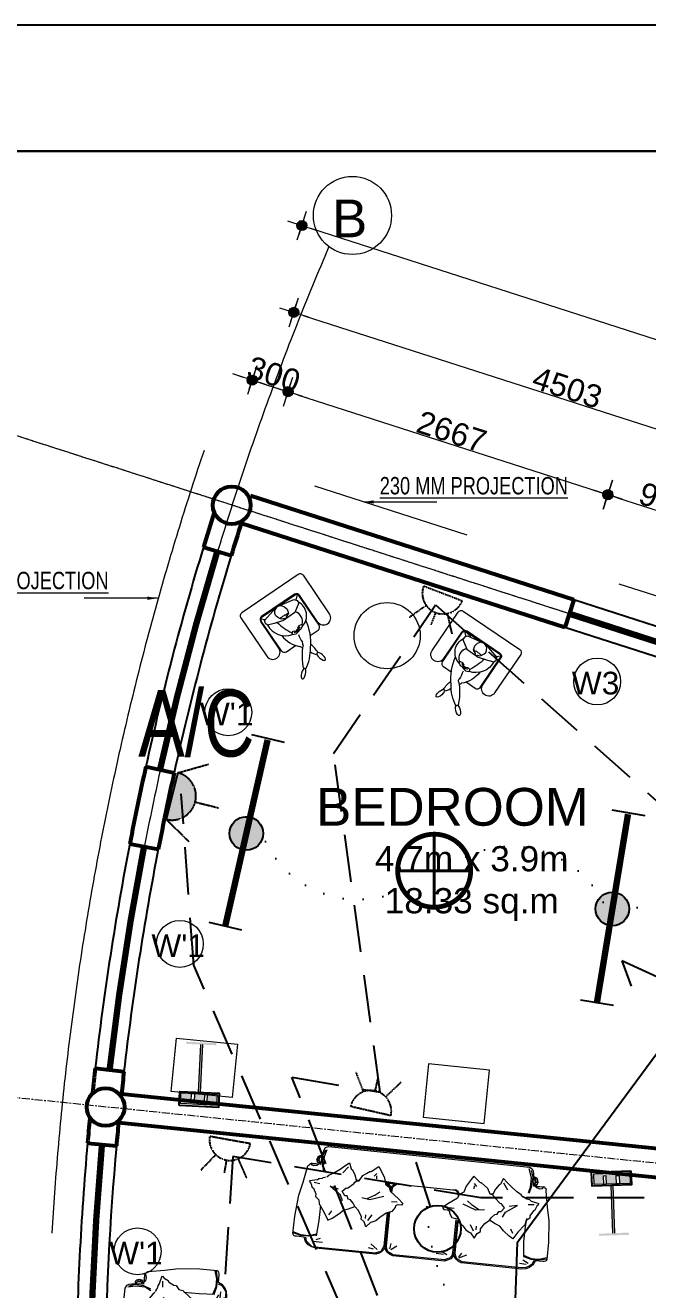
# Model space of a CAD drawing. Header units: millimetres. Extents: x -582 to 488037, y -1142837 to 903.
# Drawn here: x 399822 to 404765, y -1108878 to -1098837 of the extents above; entities that cross this region are included whole.
import ezdxf

# ---------------------------------------------------------------- set-up
doc = ezdxf.new("R2010")
doc.units = ezdxf.units.MM
doc.header["$PDMODE"] = 3
for name, pattern in [('CENTERX2', [101.6, 63.5, -12.7, 12.7, -12.7]), ('DASHED', [19.05, 12.7, -6.35]), ('DOT2', [3.175, 0, -3.175]), ('HIDDEN', [0.375, 0.25, -0.125])]:
    doc.linetypes.add(name, pattern=pattern)
doc.layers.add('A New CL', color=7, linetype='CENTERX2', lineweight=13, true_color=0x18bbcd)
doc.layers.add('Pipe line', color=7, linetype='Continuous', lineweight=60, true_color=0x0070ff)
for name, color, linetype, lineweight in [('A_Wall 01', 7, 'Continuous', 53), ('COLUMN-HATCH', 1, 'Continuous', 53), ('Dimension', 5, 'Continuous', 13), ('dw', 92, 'Continuous', 15), ('E_Telephone', 50, 'Continuous', 20), ('fixtures', 123, 'Continuous', 0), ('furniture', 43, 'Continuous', 13), ('hatch', 9, 'Continuous', 0), ('Muebles', 43, 'Continuous', 0), ('POWER', 5, 'Continuous', 25), ('T-TEXT', 1, 'Continuous', 15), ('window', 210, 'Continuous', 25)]:
    doc.layers.add(name, color=color, linetype=linetype, lineweight=lineweight)
for name, color, linetype in [('E_Electrical Layout', 210, 'Continuous'), ('E_Power', 50, 'HIDDEN'), ('E_Switch', 30, 'DOT2'), ('E_TV', 160, 'Continuous')]:
    doc.layers.add(name, color=color, linetype=linetype)
doc.styles.add('Arial', font='arial.ttf')
doc.styles.get("Standard").update_dxf_attribs({"font": 'arial.ttf', "width": 0.75})
doc.dimstyles.new('A_ Detail', dxfattribs={"dimtxt": 250, "dimasz": 80, "dimexe": 75, "dimexo": 0, "dimgap": 4, "dimtad": 1, "dimdec": 0, "dimzin": 1, "dimdsep": 46, "dimtxsty": 'Arial', "dimblk": 'dot 2', "dimcen": 0.09375, "dimclrd": 5, "dimclre": 5, "dimclrt": 256, "dimadec": 0, "dimazin": 0, "dimtfac": 0.75, "dimtdec": 0, "dimtix": 1, "dimtmove": 1, "dimatfit": 3, "dimfxl": 75, "dimfxlon": 1, "dimtolj": 1, "dimtzin": 0, "dimlwd": 13, "dimlwe": 9, "dimarcsym": 0})

# ---------------------------------------------------------------- blocks, each defined once
blk = doc.blocks.new('A$C115C1E31')
blk.add_circle((-22, 86), 150)
blk = doc.blocks.new('sala5')
at = {"layer": 'Muebles'}
for p, q in [((-0.05, 0.527), (-0.7, 0.527)), ((0, -0.477), (0, 0.477)), ((-0.8, 0.268), (-0.8, 0.113)), ((-0.75, 0.317), (-0.75, 0.328)), ((-0.75, 0.328), (-0.7, 0.328)), ((-0.75, 0.317), (-0.25, 0.317)), ((-0.7, 0.328), (-0.25, 0.328)), ((-0.418, 0.056), (-0.376, 0.187)), ((-0.376, 0.187), (-0.344, 0.275)), ((-0.344, 0.275), (-0.311, 0.287)), ((-0.311, 0.287), (-0.268, 0.274)), ((-0.268, 0.274), (-0.225, 0.108)), ((-0.268, 0.272), (-0.253, 0.272)), ((-0.265, 0.259), (-0.222, 0.306)), ((-0.21, 0.028), (-0.21, 0.278)), ((-0.2, -0.277), (-0.2, 0.278)), ((-0.672, 0.019), (-0.652, 0.062)), ((-0.656, -0.05), (-0.672, 0.019)), ((-0.624, 0.057), (-0.652, 0.062)), ((-0.637, 0.028), (-0.65, -0.002)), ((-0.644, -0.01), (-0.637, 0.028)), ((-0.617, 0.026), (-0.635, -0.009)), ((-0.624, 0.057), (-0.617, 0.026)), ((-0.413, -0.139), (-0.418, 0.056)), ((-0.417, 0.015), (-0.397, 0.033)), ((-0.397, -0.005), (-0.417, 0.015)), ((-0.397, 0.033), (-0.386, 0.065)), ((-0.386, 0.065), (-0.374, 0.078)), ((-0.374, 0.078), (-0.33, 0.1)), ((-0.374, 0.078), (-0.374, 0.078)), ((-0.363, 0.074), (-0.368, 0.081)), ((-0.367, 0.055), (-0.363, 0.074)), ((-0.361, 0.035), (-0.367, 0.055)), ((-0.365, 0.016), (-0.361, 0.035)), ((-0.365, 0.016), (-0.361, -0.004)), ((-0.33, 0.1), (-0.303, 0.11)), ((-0.303, 0.11), (-0.27, 0.101)), ((-0.27, 0.101), (-0.233, 0.079)), ((-0.209, 0.017), (-0.255, -0.227)), ((-0.233, 0.079), (-0.204, 0.015)), ((-0.225, 0.108), (-0.209, 0.017)), ((-0.204, 0.015), (-0.221, -0.032)), ((-0.8, -0.136), (-0.8, -0.267)), ((-0.65, -0.043), (-0.656, -0.05)), ((-0.638, -0.006), (-0.654, -0.075)), ((-0.654, -0.075), (-0.633, -0.118)), ((-0.65, -0.002), (-0.65, -0.043)), ((-0.635, -0.009), (-0.644, -0.01)), ((-0.631, -0.013), (-0.638, -0.006)), ((-0.607, -0.127), (-0.633, -0.118)), ((-0.631, -0.054), (-0.631, -0.013)), ((-0.618, -0.084), (-0.631, -0.054)), ((-0.616, -0.047), (-0.625, -0.046)), ((-0.625, -0.046), (-0.618, -0.084)), ((-0.599, -0.081), (-0.616, -0.047)), ((-0.607, -0.127), (-0.599, -0.081)), ((-0.333, -0.26), (-0.413, -0.139)), ((-0.373, -0.059), (-0.397, -0.005)), ((-0.363, -0.042), (-0.373, -0.059)), ((-0.317, -0.075), (-0.373, -0.059)), ((-0.367, -0.012), (-0.369, -0.036)), ((-0.369, -0.036), (-0.363, -0.042)), ((-0.361, -0.004), (-0.367, -0.012)), ((-0.266, -0.064), (-0.317, -0.075)), ((-0.221, -0.032), (-0.266, -0.064)), ((-0.214, -0.294), (-0.214, -0.011)), ((-0.21, -0.277), (-0.21, 0)), ((-0.75, -0.318), (-0.25, -0.318)), ((-0.75, -0.318), (-0.75, -0.328)), ((-0.75, -0.328), (-0.7, -0.328)), ((-0.7, -0.328), (-0.25, -0.328)), ((-0.293, -0.258), (-0.333, -0.26)), ((-0.255, -0.227), (-0.293, -0.258)), ((-0.277, -0.246), (-0.277, -0.246)), ((-0.222, -0.306), (-0.277, -0.246)), ((-0.7, -0.528), (-0.05, -0.528))]:
    blk.add_line(p, q, dxfattribs=at)
for centre, radius, start, end in [((-0.7, 0.428), 0.1, 90, 270), ((-0.05, 0.477), 0.05, 360, 90), ((-0.6, 0.49), 0.633, 209.0641, 237.3383), ((-1.42, -0.548), 0.805, 45.0931, 69.1971), ((-0.559, -0.201), 0.395, 92.6788, 136.7128), ((-0.75, 0.268), 0.05, 90, 180), ((-0.378, -0.004), 0.281, 83.0376, 166.276), ((-0.25, 0.278), 0.05, 0, 90), ((-0.25, 0.278), 0.04, 0, 90), ((-0.677, -0.538), 0.628, 107.1229, 109.3027), ((-0.877, 0.11), 0.05, 287.1229, 306.9507), ((-0.816, 0.058), 0.05, 225.0931, 269.0451), ((-0.827, -0.509), 0.518, 75.1095, 88.8542), ((-0.238, -0.624), 0.782, 101.167, 119.4892), ((-0.898, -0.238), 0.247, 111.8065, 135.2613), ((-1.064, 0.476), 0.569, 270.4956, 286.1422), ((-0.457, 0.539), 0.757, 230.2008, 259.9813), ((-0.42, -0.067), 0.219, 193.4174, 298.6856), ((-0.498, -0.038), 0.142, 219.236, 309.609), ((-0.75, -0.267), 0.05, 180, 270), ((-0.7, -0.428), 0.1, 90, 270), ((-0.25, -0.277), 0.05, 270, 0), ((-0.25, -0.277), 0.04, 270, 0), ((-0.05, -0.477), 0.05, 270, 0)]:
    blk.add_arc(centre, radius, start, end, dxfattribs=at)
at = {"layer": 'Muebles', "extrusion": (0, 0, -1)}
for centre, major_axis in [((-1.188, 0.241), (0.0509, -0.0563)), ((-1.128, -0.097), (0.0731, 0.0203))]:
    blk.add_ellipse(centre, major_axis=major_axis, ratio=0.385431, dxfattribs=at)
blk = doc.blocks.new('A$C00F53E64')
at = {"layer": 'furniture', "color": 44}
for p, q in [((3.26, 80.64), (3.07, 80.26)), ((3.46, 80.83), (3.26, 80.64)), ((3.84, 81.02), (3.46, 80.83)), ((9.41, 81.02), (3.84, 81.02)), ((16.13, 80.45), (9.41, 81.02)), ((20.35, 79.49), (16.13, 80.45)), ((1.73, 76.8), (0.77, 75.84)), ((3.07, 77.38), (1.73, 76.8)), ((3.07, 80.26), (3.07, 79.87)), ((3.07, 79.87), (3.07, 77.38)), ((3.07, 77.38), (3.07, 77.38)), ((25.54, 78.53), (20.35, 79.49)), ((26.11, 78.53), (25.54, 78.53)), ((26.3, 78.14), (26.11, 78.53)), ((26.69, 77.95), (26.3, 78.14)), ((26.69, 77.38), (26.69, 77.95)), ((26.69, 74.69), (26.69, 77.38)), ((0.19, 74.69), (0, 73.34)), ((0, 73.34), (0, 54.14)), ((0.77, 75.84), (0.19, 74.69)), ((26.73, 74.49), (26.69, 74.69)), ((29.18, 74.3), (26.73, 74.49)), ((30.34, 74.11), (29.18, 74.3)), ((31.3, 73.92), (30.34, 74.11)), ((32.06, 73.54), (31.3, 73.92)), ((32.45, 72.58), (32.06, 73.54)), ((32.45, 8.45), (32.45, 72.58)), ((0, 54.14), (0.38, 53.18)), ((0.38, 53.18), (0.96, 52.42)), ((0.96, 52.42), (1.73, 51.84)), ((0.38, 49.73), (0, 48.77)), ((0, 48.77), (0, 32.26)), ((0.96, 50.69), (0.38, 49.73)), ((1.73, 51.26), (0.96, 50.69)), ((1.73, 51.84), (2.69, 51.46)), ((2.69, 51.46), (1.73, 51.26)), ((14.02, 49.73), (13.79, 51.46)), ((15.36, 48.77), (14.02, 49.73)), ((15.94, 48.77), (15.36, 48.77)), ((16.32, 48.19), (15.94, 48.77)), ((20.35, 50.88), (18.24, 48)), ((21.5, 51.26), (20.35, 50.88)), ((16.32, 46.85), (16.32, 48.19)), ((16.9, 46.46), (16.32, 46.85)), ((18.24, 48), (16.9, 46.46)), ((0, 32.26), (0.38, 31.3)), ((0.38, 31.3), (0.96, 30.34)), ((0.96, 28.61), (0.38, 27.84)), ((0.96, 30.34), (1.73, 29.76)), ((1.73, 29.18), (0.96, 28.61)), ((1.73, 29.76), (2.69, 29.57)), ((2.69, 29.57), (1.73, 29.18)), ((0.38, 27.84), (0, 26.88)), ((0, 26.88), (0, 7.68)), ((32.06, 7.49), (32.45, 8.45)), ((0, 7.68), (0.19, 6.34)), ((0.19, 6.34), (0.77, 5.18)), ((0.77, 5.18), (1.73, 4.22)), ((1.73, 4.22), (3.07, 3.65)), ((26.69, 6.34), (26.67, 6.53)), ((26.67, 6.53), (26.69, 6.53)), ((26.69, 6.53), (29.18, 6.72)), ((26.69, 3.84), (26.69, 6.34)), ((29.18, 6.72), (30.34, 6.91)), ((30.34, 6.91), (31.3, 7.1)), ((31.3, 7.1), (32.06, 7.49)), ((3.07, 3.65), (3.07, 1.15)), ((3.07, 1.15), (3.07, 0.77)), ((3.07, 0.77), (3.26, 0.38)), ((3.26, 0.38), (3.46, 0.19)), ((3.46, 0.19), (3.84, 0)), ((9.41, 0), (16.13, 0.58)), ((16.13, 0.58), (20.35, 1.54)), ((20.35, 1.54), (25.73, 2.5)), ((25.73, 2.5), (26.11, 2.88)), ((26.11, 2.88), (26.5, 3.26)), ((26.5, 3.26), (26.69, 3.84)), ((3.84, 0), (9.41, 0))]:
    blk.add_line(p, q, dxfattribs=at)
for points in [[(16.13, 73.34), (13.44, 73.15), (8.64, 73.15), (4.03, 73.54), (3.46, 76.03), (3.46, 78.53), (4.03, 81.02)], [(4.42, 73.54), (3.65, 76.03), (3.65, 78.53), (4.42, 81.02)], [(3.07, 76.99), (1.92, 76.61), (1.15, 75.65), (0.58, 74.69), (0.38, 73.34), (0.38, 54.34), (0.77, 53.38), (1.15, 52.61), (1.92, 52.22), (2.88, 51.84), (12.86, 51.84)], [(20.93, 76.8), (20.35, 76.22), (19.01, 75.65), (18.82, 75.26), (17.09, 74.3), (16.32, 74.3), (15.36, 73.15), (14.02, 72.96), (11.52, 71.04), (9.22, 69.7), (9.98, 68.35), (11.52, 66.43), (12.86, 65.09), (13.44, 63.55), (14.4, 61.63)], [(21.12, 76.8), (21.7, 74.3), (22.08, 73.73), (22.27, 72.77), (22.85, 71.42), (22.85, 72)], [(26.69, 74.88), (26.11, 75.65), (25.92, 76.61), (26.11, 77.38), (26.69, 77.76), (26.5, 77.18), (26.5, 75.84), (26.69, 74.69)], [(1.54, 74.69), (1.73, 72.58)], [(1.92, 75.26), (2.88, 73.54)], [(20.74, 75.26), (20.54, 73.34)], [(22.27, 72.96), (22.46, 72.77), (22.85, 71.62)], [(24.19, 73.34), (26.5, 73.92), (29.38, 74.11), (31.49, 73.34)], [(24.38, 73.15), (26.11, 73.54), (29.18, 73.54), (31.87, 72.58)], [(26.88, 74.5), (27.26, 74.88), (27.84, 75.07), (28.42, 75.07), (28.8, 74.88), (29.18, 74.3)], [(27.07, 75.26), (27.46, 75.65), (28.03, 75.84), (28.61, 75.65), (28.99, 75.46), (29.38, 75.07)], [(27.07, 74.88), (27.07, 75.07), (27.07, 75.26), (27.07, 75.46), (27.26, 75.65), (27.46, 75.65), (27.65, 75.65), (27.84, 75.46), (27.84, 75.26)], [(28.03, 75.46), (28.22, 75.65), (28.42, 75.65), (28.61, 75.46), (28.8, 75.26)], [(28.99, 74.88), (29.18, 75.07), (29.38, 74.88), (29.38, 74.69), (29.38, 74.5)], [(10.94, 69.5), (12.29, 68.74)], [(15.74, 65.66), (17.47, 66.43), (19.97, 70.08), (19.39, 67.39)], [(22.85, 71.42), (23.42, 70.85), (24.38, 69.31), (25.73, 67.39), (26.88, 66.05), (28.03, 64.7), (26.11, 63.94), (25.92, 63.55), (24.38, 62.59), (22.46, 61.82), (22.66, 61.06), (24.38, 60.1), (25.15, 58.94), (25.92, 57.98), (25.92, 57.6), (27.84, 55.3), (26.69, 54.53), (24.38, 53.18), (22.46, 52.61), (21.5, 51.26), (21.89, 51.26), (22.46, 50.88), (22.85, 50.11), (22.85, 49.34)], [(13.25, 51.46), (11.71, 53.38), (10.56, 54.53), (9.98, 55.68), (9.79, 56.06), (8.26, 57.41), (9.79, 58.18), (10.56, 59.14), (11.33, 59.14), (13.25, 60.29), (14.4, 61.63), (15.36, 62.21), (16.32, 63.17), (16.51, 63.94), (17.47, 64.32), (17.47, 65.09), (18.82, 66.05), (19.97, 64.9), (19.97, 64.51), (21.5, 62.78), (21.5, 62.59), (22.08, 62.4), (22.46, 61.82)], [(26.69, 64.9), (24.58, 66.43)], [(22.85, 60.86), (22.85, 62.02)], [(10.37, 57.02), (12.29, 55.87)], [(10.94, 57.79), (12.1, 57.79)], [(17.47, 59.71), (17.09, 57.02), (18.62, 52.8)], [(17.28, 57.98), (18.62, 55.68), (19.78, 54.14)], [(25.54, 55.68), (24.58, 56.45)], [(1.54, 53.18), (2.69, 55.68)], [(1.73, 53.18), (3.07, 53.95)], [(24.77, 55.68), (23.81, 55.68)], [(13.44, 51.07), (2.88, 51.07), (1.92, 50.88), (1.15, 50.3), (0.77, 49.54), (0.38, 48.77), (0.38, 32.26), (0.77, 31.49), (1.15, 30.72), (1.92, 30.14), (2.88, 29.95), (13.82, 29.95)], [(2.11, 49.34), (3.07, 47.42)], [(13.25, 51.46), (2.69, 51.46)], [(17.09, 48.38), (17.09, 50.11)], [(20.93, 51.07), (21.31, 51.07), (21.7, 50.88), (22.27, 50.5), (22.85, 49.73)], [(22.85, 31.68), (22.85, 30.91), (22.46, 30.14), (21.89, 29.76), (21.12, 29.57), (21.89, 29.38), (22.46, 28.8), (22.85, 28.22), (22.85, 27.46), (22.85, 50.11)], [(2.11, 48.19), (2.11, 45.89)], [(1.92, 31.49), (3.26, 33.22)], [(3.07, 4.03), (1.92, 4.42), (1.15, 5.38), (0.38, 6.34), (0.38, 26.69), (0.77, 27.65), (1.15, 28.42), (1.92, 28.8), (2.88, 29.18), (13.44, 29.18)], [(2.11, 31.1), (3.84, 31.3)], [(2.69, 29.57), (13.63, 29.57)], [(17.09, 31.87), (17.09, 30.14)], [(19.97, 29.95), (21.31, 29.95), (21.89, 30.14), (22.27, 30.53), (22.85, 31.3)], [(20.16, 29.57), (21.12, 29.57)], [(20.93, 29.18), (21.12, 29.18), (21.7, 28.99), (22.08, 28.61), (22.85, 27.84)], [(1.54, 27.07), (3.07, 24.96)], [(1.54, 25.92), (1.73, 24.38)], [(10.37, 23.23), (12.29, 24.38)], [(17.47, 20.54), (17.09, 23.23), (18.62, 27.46)], [(17.28, 22.27), (18.62, 24.58), (19.78, 26.11)], [(24.77, 24.58), (23.81, 24.58)], [(25.54, 24.58), (24.58, 23.81)], [(10.94, 22.46), (12.1, 22.46)], [(20.93, 3.46), (20.35, 4.03), (19.01, 4.61), (18.82, 4.99), (17.09, 5.95), (16.32, 5.95), (15.36, 7.1), (14.02, 7.3), (11.52, 9.22), (9.22, 10.56), (9.98, 11.9), (11.52, 13.82), (12.86, 15.17), (13.44, 16.7), (14.4, 18.62)], [(22.85, 8.83), (23.42, 9.41), (24.38, 10.94), (25.73, 12.86), (26.88, 14.21), (28.03, 15.55), (26.11, 16.32), (25.92, 16.7), (24.38, 17.66), (22.46, 18.43)], [(22.85, 18.24), (22.85, 19.39)], [(15.74, 14.59), (17.47, 13.82), (19.97, 10.18), (19.39, 12.86)], [(26.69, 15.36), (24.58, 13.82)], [(2.11, 6.53), (2.11, 9.6)], [(2.69, 7.49), (3.26, 8.83)], [(10.94, 10.75), (12.29, 11.52)], [(21.12, 3.46), (21.7, 5.95), (22.08, 6.53), (22.27, 7.49), (22.46, 7.68), (22.66, 8.26), (22.66, 8.45)], [(24.19, 8.45), (26.11, 7.49), (29.18, 7.49), (31.49, 8.06)], [(4.03, 7.49), (3.46, 4.99), (3.46, 2.5), (4.03, 0)], [(4.42, 7.49), (3.65, 4.99), (3.65, 2.5), (4.42, 0)], [(3.84, 7.49), (8.83, 7.87), (13.63, 7.87)], [(20.74, 4.99), (20.54, 6.91)], [(24.19, 7.87), (26.5, 7.1), (29.38, 6.91), (31.3, 7.68)], [(26.69, 6.14), (26.11, 5.38), (25.92, 4.42), (26.11, 3.65), (26.5, 3.46)], [(26.69, 6.34), (26.5, 5.18), (26.5, 3.84), (26.69, 3.46)], [(26.88, 6.53), (27.26, 6.14), (27.84, 5.95), (28.42, 5.95), (28.8, 6.14), (29.18, 6.72)], [(27.07, 6.14), (27.07, 5.95), (27.07, 5.76), (27.07, 5.57), (27.26, 5.38), (27.46, 5.38), (27.65, 5.38), (27.84, 5.57), (27.84, 5.76)], [(27.07, 5.76), (27.46, 5.38), (28.03, 5.18), (28.61, 5.38), (28.99, 5.57), (29.38, 5.95)], [(28.03, 5.57), (28.22, 5.38), (28.42, 5.38), (28.61, 5.57), (28.8, 5.76)], [(28.99, 6.14), (29.18, 5.95), (29.38, 6.14), (29.38, 6.34), (29.38, 6.53)]]:
    blk.add_lwpolyline(points, dxfattribs=at)
blk.add_lwpolyline([(22.66, 19.2), (24.38, 20.16), (25.15, 21.31), (25.92, 22.27), (25.92, 22.66), (27.84, 24.96), (26.69, 25.73), (24.38, 27.07), (22.46, 27.65), (21.5, 28.99), (20.35, 29.38), (18.24, 32.26), (16.9, 33.79), (16.32, 33.41), (16.32, 32.06), (15.94, 31.49), (15.36, 31.49), (14.02, 30.53), (13.25, 28.8), (11.71, 26.88), (10.56, 25.73), (9.98, 24.58), (9.79, 24.19), (8.26, 22.85), (9.79, 22.08), (10.56, 21.12), (11.33, 21.12), (13.25, 19.97), (14.4, 18.62), (15.36, 18.05), (16.32, 17.09), (16.51, 16.32), (17.47, 15.94), (17.47, 15.17), (18.82, 14.21), (19.97, 15.36), (19.97, 15.74), (21.5, 17.47), (21.5, 17.66), (22.08, 17.86), (22.46, 18.43)], close=True, dxfattribs=at)
blk = doc.blocks.new('A$C069D1E1A')
at = {"layer": 'furniture', "color": 44}
for p, q in [((3.26, 58.75), (3.07, 58.37)), ((3.07, 58.37), (3.07, 57.98)), ((3.07, 57.98), (3.07, 55.49)), ((3.46, 58.94), (3.26, 58.75)), ((3.84, 59.14), (3.46, 58.94)), ((9.41, 59.14), (3.84, 59.14)), ((16.13, 58.56), (9.41, 59.14)), ((20.35, 57.6), (16.13, 58.56)), ((25.54, 56.64), (20.35, 57.6)), ((26.11, 56.64), (25.54, 56.64)), ((26.3, 56.26), (26.11, 56.64)), ((26.69, 56.06), (26.3, 56.26)), ((0.19, 52.8), (0, 51.46)), ((0.77, 53.95), (0.19, 52.8)), ((1.73, 54.91), (0.77, 53.95)), ((3.07, 55.49), (1.73, 54.91)), ((3.07, 55.49), (3.07, 55.49)), ((26.69, 55.49), (26.69, 56.06)), ((26.69, 52.8), (26.69, 55.49)), ((26.73, 52.6), (26.69, 52.8)), ((29.18, 52.42), (26.73, 52.6)), ((30.34, 52.22), (29.18, 52.42)), ((31.3, 52.03), (30.34, 52.22)), ((0, 51.46), (0, 32.26)), ((0, 48.77), (0, 32.26)), ((32.06, 51.65), (31.3, 52.03)), ((32.45, 50.69), (32.06, 51.65)), ((32.45, 8.45), (32.45, 50.69)), ((0, 32.26), (0.38, 31.3)), ((0, 32.26), (0.38, 31.3)), ((0.38, 31.3), (0.96, 30.34)), ((0.38, 31.3), (0.96, 30.53)), ((0.96, 28.8), (0.38, 27.84)), ((0.96, 28.61), (0.38, 27.84)), ((0.96, 30.53), (1.73, 29.95)), ((0.96, 30.34), (1.73, 29.76)), ((1.73, 29.38), (0.96, 28.8)), ((1.73, 29.18), (0.96, 28.61)), ((1.73, 29.95), (2.69, 29.57)), ((1.73, 29.76), (2.69, 29.57)), ((2.69, 29.57), (1.73, 29.18)), ((2.69, 29.57), (1.73, 29.38)), ((21.5, 29.38), (20.35, 28.99)), ((0.38, 27.84), (0, 26.88)), ((0.38, 27.84), (0, 26.88)), ((0, 26.88), (0, 7.68)), ((32.06, 7.49), (32.45, 8.45)), ((0, 7.68), (0.19, 6.34)), ((0.19, 6.34), (0.77, 5.18)), ((0.77, 5.18), (1.73, 4.22)), ((1.73, 4.22), (3.07, 3.65)), ((26.67, 6.53), (26.69, 6.53)), ((26.69, 6.34), (26.67, 6.53)), ((26.69, 6.53), (29.18, 6.72)), ((26.69, 3.84), (26.69, 6.34)), ((29.18, 6.72), (30.34, 6.91)), ((30.34, 6.91), (31.3, 7.1)), ((31.3, 7.1), (32.06, 7.49)), ((3.07, 3.65), (3.07, 1.15)), ((3.07, 1.15), (3.07, 0.77)), ((3.07, 0.77), (3.26, 0.38)), ((3.26, 0.38), (3.46, 0.19)), ((3.46, 0.19), (3.84, 0)), ((3.84, 0), (9.41, 0)), ((9.41, 0), (16.13, 0.58)), ((16.13, 0.58), (20.35, 1.54)), ((20.35, 1.54), (25.73, 2.5)), ((25.73, 2.5), (26.11, 2.88)), ((26.11, 2.88), (26.5, 3.26)), ((26.5, 3.26), (26.69, 3.84))]:
    blk.add_line(p, q, dxfattribs=at)
for points in [[(16.13, 51.46), (13.44, 51.26), (8.64, 51.26), (4.03, 51.65), (3.46, 54.14), (3.46, 56.64), (4.03, 59.14)], [(4.42, 51.65), (3.65, 54.14), (3.65, 56.64), (4.42, 59.14)], [(3.07, 55.1), (1.92, 54.72), (1.15, 53.76), (0.58, 52.8), (0.38, 51.46), (0.38, 32.45), (0.77, 31.49), (1.15, 30.72), (1.92, 30.34), (2.88, 29.95), (12.86, 29.95)], [(1.54, 52.8), (1.73, 50.69)], [(1.92, 53.38), (2.88, 51.65)], [(20.93, 54.91), (20.35, 54.34), (19.01, 53.76), (18.82, 53.38), (17.09, 52.42), (16.32, 52.42), (15.36, 51.26), (14.02, 51.07), (11.52, 49.15), (9.22, 47.81), (9.98, 46.46), (11.52, 44.54), (12.86, 43.2), (13.44, 41.66), (14.4, 39.74)], [(20.74, 53.38), (20.54, 51.46)], [(21.12, 54.91), (21.7, 52.42), (22.08, 51.84), (22.27, 50.88), (22.85, 49.54), (22.85, 50.11)], [(24.19, 51.46), (26.5, 52.03), (29.38, 52.22), (31.49, 51.46)], [(26.69, 52.99), (26.11, 53.76), (25.92, 54.72), (26.11, 55.49), (26.69, 55.87), (26.5, 55.3), (26.5, 53.95), (26.69, 52.8)], [(26.88, 52.61), (27.26, 52.99), (27.84, 53.18), (28.42, 53.18), (28.8, 52.99), (29.18, 52.42)], [(27.07, 53.38), (27.46, 53.76), (28.03, 53.95), (28.61, 53.76), (28.99, 53.57), (29.38, 53.18)], [(27.07, 52.99), (27.07, 53.18), (27.07, 53.38), (27.07, 53.57), (27.26, 53.76), (27.46, 53.76), (27.65, 53.76), (27.84, 53.57), (27.84, 53.38)], [(28.03, 53.57), (28.22, 53.76), (28.42, 53.76), (28.61, 53.57), (28.8, 53.38)], [(28.99, 52.99), (29.18, 53.18), (29.38, 52.99), (29.38, 52.8), (29.38, 52.61)], [(22.85, 49.54), (23.42, 48.96), (24.38, 47.42), (25.73, 45.5), (26.88, 44.16), (28.03, 42.82), (26.11, 42.05), (25.92, 41.66), (24.38, 40.7), (22.46, 39.94), (22.66, 39.17), (24.38, 38.21), (25.15, 37.06), (25.92, 36.1), (25.92, 35.71), (27.84, 33.41), (26.69, 32.64), (24.38, 31.3), (22.46, 30.72), (21.5, 29.38), (21.89, 29.38), (22.46, 28.99), (22.85, 28.22), (22.85, 27.46)], [(22.27, 51.07), (22.46, 50.88), (22.85, 49.73)], [(24.38, 51.26), (26.11, 51.65), (29.18, 51.65), (31.87, 50.69)], [(10.94, 47.62), (12.29, 46.85)], [(15.74, 43.78), (17.47, 44.54), (19.97, 48.19), (19.39, 45.5)], [(26.69, 43.01), (24.58, 44.54)], [(13.25, 29.57), (11.71, 31.49), (10.56, 32.64), (9.98, 33.79), (9.79, 34.18), (8.26, 35.52), (9.79, 36.29), (10.56, 37.25), (11.33, 37.25), (13.25, 38.4), (14.4, 39.74), (15.36, 40.32), (16.32, 41.28), (16.51, 42.05), (17.47, 42.43), (17.47, 43.2), (18.82, 44.16), (19.97, 43.01), (19.97, 42.62), (21.5, 40.9), (21.5, 40.7), (22.08, 40.51), (22.46, 39.94)], [(17.47, 37.82), (17.09, 35.14), (18.62, 30.91)], [(22.85, 38.98), (22.85, 40.13)], [(1.54, 31.3), (2.69, 33.79)], [(1.92, 31.49), (3.26, 33.22)], [(10.37, 35.14), (12.29, 33.98)], [(10.94, 35.9), (12.1, 35.9)], [(17.28, 36.1), (18.62, 33.79), (19.78, 32.26)], [(24.77, 33.79), (23.81, 33.79)], [(25.54, 33.79), (24.58, 34.56)], [(3.07, 4.03), (1.92, 4.42), (1.15, 5.38), (0.38, 6.34), (0.38, 26.69), (0.77, 27.65), (1.15, 28.42), (1.92, 28.8), (2.88, 29.18), (13.44, 29.18)], [(1.73, 31.3), (3.07, 32.06)], [(2.11, 31.1), (3.84, 31.3)], [(2.69, 29.57), (13.63, 29.57)], [(13.25, 29.57), (2.69, 29.57)], [(17.09, 31.87), (17.09, 30.14)], [(17.09, 26.5), (17.09, 28.22)], [(19.97, 29.95), (21.31, 29.95), (21.89, 30.14), (22.27, 30.53), (22.85, 31.3)], [(20.16, 29.57), (21.12, 29.57)], [(20.93, 29.18), (21.12, 29.18), (21.7, 28.99), (22.08, 28.61), (22.85, 27.84)], [(20.93, 29.18), (21.31, 29.18), (21.7, 28.99), (22.27, 28.61), (22.85, 27.84)], [(1.54, 27.07), (3.07, 24.96)], [(1.54, 25.92), (1.73, 24.38)], [(2.11, 27.46), (3.07, 25.54)], [(2.11, 26.3), (2.11, 24)], [(10.37, 23.23), (12.29, 24.38)], [(17.47, 20.54), (17.09, 23.23), (18.62, 27.46)], [(17.28, 22.27), (18.62, 24.58), (19.78, 26.11)], [(24.77, 24.58), (23.81, 24.58)], [(25.54, 24.58), (24.58, 23.81)], [(10.94, 22.46), (12.1, 22.46)], [(20.93, 3.46), (20.35, 4.03), (19.01, 4.61), (18.82, 4.99), (17.09, 5.95), (16.32, 5.95), (15.36, 7.1), (14.02, 7.3), (11.52, 9.22), (9.22, 10.56), (9.98, 11.9), (11.52, 13.82), (12.86, 15.17), (13.44, 16.7), (14.4, 18.62)], [(22.85, 8.83), (23.42, 9.41), (24.38, 10.94), (25.73, 12.86), (26.88, 14.21), (28.03, 15.55), (26.11, 16.32), (25.92, 16.7), (24.38, 17.66), (22.46, 18.43)], [(22.85, 18.24), (22.85, 19.39)], [(15.74, 14.59), (17.47, 13.82), (19.97, 10.18), (19.39, 12.86)], [(26.69, 15.36), (24.58, 13.82)], [(2.11, 6.53), (2.11, 9.6)], [(2.69, 7.49), (3.26, 8.83)], [(10.94, 10.75), (12.29, 11.52)], [(21.12, 3.46), (21.7, 5.95), (22.08, 6.53), (22.27, 7.49), (22.46, 7.68), (22.66, 8.26), (22.66, 8.45)], [(24.19, 8.45), (26.11, 7.49), (29.18, 7.49), (31.49, 8.06)], [(4.03, 7.49), (3.46, 4.99), (3.46, 2.5), (4.03, 0)], [(4.42, 7.49), (3.65, 4.99), (3.65, 2.5), (4.42, 0)], [(3.84, 7.49), (8.83, 7.87), (13.63, 7.87)], [(20.74, 4.99), (20.54, 6.91)], [(24.19, 7.87), (26.5, 7.1), (29.38, 6.91), (31.3, 7.68)], [(26.69, 6.14), (26.11, 5.38), (25.92, 4.42), (26.11, 3.65), (26.5, 3.46)], [(26.69, 6.34), (26.5, 5.18), (26.5, 3.84), (26.69, 3.46)], [(26.88, 6.53), (27.26, 6.14), (27.84, 5.95), (28.42, 5.95), (28.8, 6.14), (29.18, 6.72)], [(27.07, 6.14), (27.07, 5.95), (27.07, 5.76), (27.07, 5.57), (27.26, 5.38), (27.46, 5.38), (27.65, 5.38), (27.84, 5.57), (27.84, 5.76)], [(27.07, 5.76), (27.46, 5.38), (28.03, 5.18), (28.61, 5.38), (28.99, 5.57), (29.38, 5.95)], [(28.03, 5.57), (28.22, 5.38), (28.42, 5.38), (28.61, 5.57), (28.8, 5.76)], [(28.99, 6.14), (29.18, 5.95), (29.38, 6.14), (29.38, 6.34), (29.38, 6.53)]]:
    blk.add_lwpolyline(points, dxfattribs=at)
blk.add_lwpolyline([(22.66, 19.2), (24.38, 20.16), (25.15, 21.31), (25.92, 22.27), (25.92, 22.66), (27.84, 24.96), (26.69, 25.73), (24.38, 27.07), (22.46, 27.65), (21.5, 28.99), (20.35, 29.38), (18.24, 32.26), (16.9, 33.79), (16.32, 33.41), (16.32, 32.06), (15.94, 31.49), (15.36, 31.49), (14.02, 30.53), (13.25, 28.8), (11.71, 26.88), (10.56, 25.73), (9.98, 24.58), (9.79, 24.19), (8.26, 22.85), (9.79, 22.08), (10.56, 21.12), (11.33, 21.12), (13.25, 19.97), (14.4, 18.62), (15.36, 18.05), (16.32, 17.09), (16.51, 16.32), (17.47, 15.94), (17.47, 15.17), (18.82, 14.21), (19.97, 15.36), (19.97, 15.74), (21.5, 17.47), (21.5, 17.66), (22.08, 17.86), (22.46, 18.43)], close=True, dxfattribs=at)
blk = doc.blocks.new('dot1')
at = {"layer": 'hatch'}
h = blk.add_hatch(color=256, dxfattribs=at)
edge = h.paths.add_edge_path()
edge.add_arc((0, 0), 1, 0, 360)
for p, q in [((0, 3), (0, -3)), ((3, 0), (-3, 0))]:
    blk.add_line(p, q, dxfattribs=at)
blk.add_circle((0, 0), 1, dxfattribs=at)
blk = doc.blocks.new('dot 2')
at = {"layer": 'hatch', "xscale": 0.5, "yscale": 0.5, "zscale": 0.5}
blk.add_blockref('dot1', (0, 0), dxfattribs=at)
blk = doc.blocks.new('*D184')
at = {"layer": 'DEFPOINTS', "color": 0, "transparency": 16777216}
for p in [(401909, -1101747), (401319, -1102601), (401605, -1102693)]:
    blk.add_point(p, dxfattribs=at)
at = {"layer": 'Dimension', "color": 5, "lineweight": 9, "transparency": 16777216}
for p, q in [((401601, -1101727), (401647, -1101584)), ((401886, -1101819), (401932, -1101676))]:
    blk.add_line(p, q, dxfattribs=at)
at = {"layer": 'Dimension', "color": 5, "lineweight": 13, "transparency": 16777216}
for p, q in [((401547, -1101631), (401471, -1101606)), ((401624, -1101655), (401909, -1101747)), ((401985, -1101772), (402061, -1101796))]:
    blk.add_line(p, q, dxfattribs=at)
at = {"layer": 'Dimension', "color": 5, "lineweight": 13, "transparency": 16777216, "xscale": 80, "yscale": 80, "zscale": 80}
for p, rotation in [((401624, -1101655), 342.1540925338145), ((401909, -1101747), 162.1540925338145)]:
    blk.add_blockref('dot 2', p, dxfattribs=dict(at, rotation=rotation))
at = {"layer": 'Dimension', "transparency": 16777216, "insert": (401796, -1101610), "char_height": 180, "attachment_point": 5, "rotation": 342.1541, "style": 'Arial'}
blk.add_mtext('\\A1;300', dxfattribs=at)
blk = doc.blocks.new('*D301')
at = {"layer": 'DEFPOINTS', "color": 0, "transparency": 16777216}
for p in [(404448, -1102565), (401605, -1102693), (404178, -1103401)]:
    blk.add_point(p, dxfattribs=at)
at = {"layer": 'Dimension', "color": 5, "lineweight": 9, "transparency": 16777216}
for p, q in [((401886, -1101819), (401932, -1101676)), ((404425, -1102636), (404471, -1102493))]:
    blk.add_line(p, q, dxfattribs=at)
at = {"layer": 'Dimension', "color": 5, "lineweight": 13, "transparency": 16777216}
blk.add_line((401985, -1101772), (404372, -1102540), dxfattribs=at)
at = {"layer": 'Dimension', "color": 5, "lineweight": 13, "transparency": 16777216, "xscale": 80, "yscale": 80, "zscale": 80}
for p, rotation in [((401909, -1101747), 162.1540925403437), ((404448, -1102565), 342.1540925403438)]:
    blk.add_blockref('dot 2', p, dxfattribs=dict(at, rotation=rotation))
at = {"layer": 'Dimension', "transparency": 16777216, "insert": (403208, -1102065), "char_height": 180, "attachment_point": 5, "rotation": 342.1541, "style": 'Arial'}
blk.add_mtext('\\A1;2667', dxfattribs=at)
blk = doc.blocks.new('*D302')
at = {"layer": 'DEFPOINTS', "color": 0, "transparency": 16777216}
for p in [(405304, -1102840), (404178, -1103401), (405035, -1103677)]:
    blk.add_point(p, dxfattribs=at)
at = {"layer": 'Dimension', "color": 5, "lineweight": 9, "transparency": 16777216}
for p, q in [((404425, -1102636), (404471, -1102493)), ((405282, -1102912), (405327, -1102769))]:
    blk.add_line(p, q, dxfattribs=at)
at = {"layer": 'Dimension', "color": 5, "lineweight": 13, "transparency": 16777216}
blk.add_line((404524, -1102589), (405228, -1102816), dxfattribs=at)
at = {"layer": 'Dimension', "color": 5, "lineweight": 13, "transparency": 16777216, "xscale": 80, "yscale": 80, "zscale": 80}
for p, rotation in [((404448, -1102565), 162.1540925403437), ((405304, -1102840), 342.1540925403438)]:
    blk.add_blockref('dot 2', p, dxfattribs=dict(at, rotation=rotation))
at = {"layer": 'Dimension', "transparency": 16777216, "insert": (404906, -1102611), "char_height": 180, "attachment_point": 5, "rotation": 342.1541, "style": 'Arial'}
blk.add_mtext('\\A1;900', dxfattribs=at)
blk = doc.blocks.new('*D187')
at = {"layer": 'DEFPOINTS', "color": 0, "transparency": 16777216}
for p in [(401319, -1102601), (410955, -1103305), (410255, -1105478)]:
    blk.add_point(p, dxfattribs=at)
at = {"layer": 'Dimension', "color": 5, "lineweight": 9, "transparency": 16777216}
for p, q in [((401996, -1100499), (402042, -1100356)), ((410932, -1103376), (410978, -1103233))]:
    blk.add_line(p, q, dxfattribs=at)
at = {"layer": 'Dimension', "color": 5, "lineweight": 13, "transparency": 16777216}
blk.add_line((402095, -1100452), (410879, -1103280), dxfattribs=at)
at = {"layer": 'Dimension', "color": 5, "lineweight": 13, "transparency": 16777216, "xscale": 80, "yscale": 80, "zscale": 80}
for p, rotation in [((402019, -1100428), 162.1539687928563), ((410955, -1103305), 342.1539687928562)]:
    blk.add_blockref('dot 2', p, dxfattribs=dict(at, rotation=rotation))
at = {"layer": 'Dimension', "transparency": 16777216, "insert": (406516, -1101775), "char_height": 180, "attachment_point": 5, "rotation": 342.154, "style": 'Arial'}
blk.add_mtext('\\A1;9388', dxfattribs=at)
blk = doc.blocks.new('*D191')
at = {"layer": 'DEFPOINTS', "color": 0, "transparency": 16777216}
for p in [(406241, -1102495), (401461, -1102649), (405748, -1104027)]:
    blk.add_point(p, dxfattribs=at)
at = {"layer": 'Dimension', "color": 5, "lineweight": 9, "transparency": 16777216}
for p, q in [((401931, -1101188), (401977, -1101046)), ((406218, -1102567), (406263, -1102424))]:
    blk.add_line(p, q, dxfattribs=at)
at = {"layer": 'Dimension', "color": 5, "lineweight": 13, "transparency": 16777216}
blk.add_line((402030, -1101141), (406164, -1102471), dxfattribs=at)
at = {"layer": 'Dimension', "color": 5, "lineweight": 13, "transparency": 16777216, "xscale": 80, "yscale": 80, "zscale": 80}
for p, rotation in [((401954, -1101117), 162.1749537255959), ((406241, -1102495), 342.174953725596)]:
    blk.add_blockref('dot 2', p, dxfattribs=dict(at, rotation=rotation))
at = {"layer": 'Dimension', "transparency": 16777216, "insert": (404127, -1101715), "char_height": 180, "attachment_point": 5, "rotation": 342.175, "style": 'Arial'}
blk.add_mtext('\\A1;4503', dxfattribs=at)
blk = doc.blocks.new('F')
at = {"layer": 'E_Electrical Layout', "ltscale": 5}
h = blk.add_hatch(color=256, dxfattribs=at)
edge = h.paths.add_edge_path()
edge.add_ellipse((0, 0), major_axis=(-37.1, 37.1), ratio=1, start_angle=45, end_angle=135, ccw=False)
edge.add_ellipse((0, 0), major_axis=(37.1, 37.1), ratio=1, start_angle=45, end_angle=135, ccw=False)
edge.add_line((0, 52.5), (0, -52.5))
edge = h.paths.add_edge_path()
edge.add_ellipse((0, 0), major_axis=(-37.1, 37.1), ratio=1, start_angle=225, end_angle=315, ccw=False)
edge.add_ellipse((0, 0), major_axis=(37.1, 37.1), ratio=1, start_angle=225, end_angle=315, ccw=False)
edge.add_line((0, -52.5), (0, 52.5))
for p, q in [((-52.5, 305), (52.5, 305)), ((-52.5, -296.8), (52.5, -296.8))]:
    blk.add_line(p, q, dxfattribs=at)
at = {"layer": 'E_Electrical Layout', "ltscale": 5, "const_width": 20}
blk.add_lwpolyline([(0, -300), (0, 300)], dxfattribs=at)
at = {"layer": 'E_Electrical Layout', "ltscale": 5, "const_width": 3.5}
for points in [[(-52.5, 0, -1), (52.5, 0, -1)], [(-52.5, 0, 1), (52.5, 0, 1)]]:
    blk.add_lwpolyline(points, format="xyb", dxfattribs=at)
at = {"layer": 'E_Electrical Layout', "ltscale": 5}
blk.add_circle((0, 0), 52.5, dxfattribs=at)
blk.add_circle((0, 0), 52.5, dxfattribs=at)
blk = doc.blocks.new('A$C084274A9')
for p, q in [((49.5, 235), (0, 185.5)), ((49.5, 25), (49.5, 235))]:
    blk.add_line(p, q)
at = {"const_width": 25}
blk.add_lwpolyline([(49.5, 12.5, 1), (49.5, 37.5, 1)], format="xyb", close=True, dxfattribs=at)
blk = doc.blocks.new('LIGHT_wall')
at = {"layer": 'E_Electrical Layout', "ltscale": 0.010417}
blk.add_line((-2.03, 0), (-6.08, 0), dxfattribs=at)
blk.add_circle((0, 0), 2.03, dxfattribs=at)
blk = doc.blocks.new('mb')
at = {"const_width": 20}
blk.add_lwpolyline([(18.1, 151.2, -0.887546), (18.1, -151.2, -1.126702), (18.1, 151.2, -0.226057)], format="xyb", dxfattribs=at)
at = {"const_width": 12.5}
for points in [[(0, -151.2), (0, 151.2)], [(-151.2, 0), (151.2, 0)]]:
    blk.add_lwpolyline(points, dxfattribs=at)
blk = doc.blocks.new('A$C08380FCA')
blk.add_blockref('mb', (162.3, 162.2))
blk = doc.blocks.new('15a1')
for p, q in [((0, 150), (0, 300)), ((-150, 0), (-250, 173.2)), ((150, 0), (250, 173.2))]:
    blk.add_line(p, q)
blk.add_arc((0, 0), 150, 0, 180)
blk = doc.blocks.new('A C PO')
at = {"layer": 'POWER'}
blk.add_hatch(color=2, dxfattribs=at).paths.add_polyline_path([(150, 0, 1), (-150, 0)])
blk.add_line((-150, 0), (150, 0), dxfattribs=at)
at = {"layer": 'E_Power', "color": 2}
blk.add_blockref('15a1', (0, 0), dxfattribs=at)
blk = doc.blocks.new('15A SOC')
at = {"layer": 'E_Power', "ltscale": 0.010417}
for p, q in [((-94.8, 141.8), (-47.1, 70.5)), ((0, 84.8), (-0.2, 138.4)), ((94.5, 142), (46.9, 70.6)), ((84.8, 0), (-84.8, 0))]:
    blk.add_line(p, q, dxfattribs=at)
blk.add_arc((0, 0), 84.8, 0, 180, dxfattribs=at)
blk = doc.blocks.new('TELEPHONE POINTS')
at = {"layer": 'E_TV', "ltscale": 0.03}
for points in [[(1.39, 8.1), (3.68, 8.1), (3.68, 8.45), (-1.25, 8.45), (-1.25, 8.09), (1.14, 8.09), (1.14, 0.23), (1.39, 0.23)], [(-1.74, 0), (-1.74, -1.78), (4.2, -1.78), (4.2, 0), (2.65, 0), (2.65, -1.35), (2.15, -1.35), (2.15, 0), (0.5, 0), (0.5, -1.35), (0, -1.35), (0, 0)]]:
    blk.add_hatch(color=5, dxfattribs=at).paths.add_polyline_path(points)
at = {"layer": 'E_Telephone', "ltscale": 0.03}
for p, q in [((1.14, 0.23), (1.14, 8.09)), ((1.39, 8.1), (1.39, 0.23))]:
    blk.add_line(p, q, dxfattribs=at)
for points in [[(-1.74, 0), (4.2, 0), (4.2, -1.78), (-1.74, -1.78)], [(0, 0), (0.5, 0), (0.5, -1.35), (0, -1.35)], [(2.65, 0), (2.15, 0), (2.15, -1.35), (2.65, -1.35)]]:
    blk.add_lwpolyline(points, close=True, dxfattribs=at)
at = {"layer": 'E_TV', "color": 5, "ltscale": 0.03}
blk.add_lwpolyline([(-1.93, -2.08), (-1.93, 0.23), (4.53, 0.23), (4.53, -2.08)], close=True, dxfattribs=at)

msp = doc.modelspace()

# ---------------------------------------------------------------- linework, layer by layer
at = {"layer": 'A New CL'}
for p, q in [((411935.2, -1106019.2), (396799.4, -1101146.2)), ((412846.2, -1106312.5), (396799.4, -1101146.3)), ((412290.2, -1108636.3), (395607.5, -1106931)), ((412290.2, -1108636.3), (395607.5, -1106931))]:
    msp.add_line(p, q, dxfattribs=at)
at = {"layer": 'A New CL', "color": 7, "ltscale": 100}
msp.add_line((410583.9, -1105221.7), (401241.5, -1102213.9), dxfattribs=at)
at = {"layer": 'A New CL', "ltscale": 100}
for centre, radius, start, end in [((423678, -1109799.9), 26088.9, 159.29791, 261.10339), ((423680.4, -1109800.6), 27838.9, 160.88611, 260.80359), ((423680.4, -1109800.6), 23338.9, 156.77037, 260.80359)]:
    msp.add_arc(centre, radius, start, end, dxfattribs=at)
at = {"layer": 'A New CL', "color": 7, "ltscale": 100}
msp.add_arc((423677.1, -1109801.2), 23683.9, 161.31548, 185.89404, dxfattribs=at)
at = {"layer": 'A_Wall 01'}
for p, q in [((404178.5, -1103401.1), (401609.4, -1102574)), ((404108, -1103620.1), (401539, -1102793)), ((401236.8, -1102981), (401456.8, -1103047.9)), ((404178.5, -1103401.1), (404108, -1103620.1)), ((400779.2, -1104724.7), (401003.8, -1104774.5)), ((400652.1, -1105336.7), (400877.9, -1105380.5)), ((400377.2, -1107118), (400605.7, -1107144.3)), ((405758.7, -1107853), (400585.7, -1107324.2)), ((405735.4, -1108081.8), (400562.3, -1107553)), ((400316.2, -1107714.9), (400545.3, -1107735.3))]:
    msp.add_line(p, q, dxfattribs=at)
for radius, start, end in [(23453.9, 162.38978, 163.09466), (23223.9, 162.43503, 163.09466), (23453.9, 167.49961, 169.02656), (23223.9, 167.49961, 169.02656), (23453.9, 173.43066, 173.92139), (23223.9, 173.43066, 173.87737), (23453.9, 174.4107, 174.89645), (23223.9, 174.4448, 174.89645)]:
    msp.add_arc((423677.1, -1109801.2), radius, start, end, dxfattribs=at)
at = {"layer": 'DEFPOINTS'}
msp.add_lwpolyline([(393100, -1142837.3), (424800, -1142837.3), (424800, -1098837.3), (393100, -1098837.3)], close=True, dxfattribs=at)
at = {"layer": 'Dimension'}
for centre, radius in [((402420, -1100347.3), 310.3), ((404363.9, -1104048.3), 186.2), ((401434.1, -1104292.6), 186.2), ((401049.4, -1106132.2), 186.2), ((400713.8, -1108573.5), 186.2)]:
    msp.add_circle(centre, radius, dxfattribs=at)
at = {"layer": 'dw', "lineweight": 30}
msp.add_lwpolyline([(394100, -1140837.3), (423800, -1140837.3), (423800, -1099837.3), (394100, -1099837.3)], close=True, dxfattribs=at)
at = {"layer": 'E_Electrical Layout', "ltscale": 1500}
for p, q in [((403730, -1108500), (405140, -1106590)), ((403640, -1111040), (403730, -1108500))]:
    msp.add_line(p, q, dxfattribs=at)
at = {"layer": 'E_Power', "ltscale": 1500}
for p, q in [((402270, -1104620), (403080, -1103440)), ((403080, -1103440), (405300, -1105410)), ((402640, -1107310), (402270, -1104620)), ((401160, -1106300), (401060, -1104940)), ((403250, -1111140), (401160, -1106300)), ((403440, -1111020), (401940, -1107190)), ((401940, -1107190), (402640, -1107310)), ((401470, -1107820), (401270, -1110850)), ((403440, -1108150), (401470, -1107820)), ((405300, -1108150), (403440, -1108150))]:
    msp.add_line(p, q, dxfattribs=at)
at = {"layer": 'E_Switch', "ltscale": 50}
for centre, radius, start, end in [((402463.3, -1104964.4), 814.9, 205.86899, 314.06477), ((403681.6, -1106176.8), 820.1, 27.35344, 132.2733), ((404697, -1106327.3), 484.8, 339.12707, 112.69169), ((404777.4, -1108152), 1768.7, 182.20278, 247.83023)]:
    msp.add_arc(centre, radius, start, end, dxfattribs=at)
at = {"layer": 'fixtures'}
for points in [[(401022.9, -1106880.1), (401507.9, -1106929.6), (401464.7, -1107352.8), (400979.6, -1107303.2)], [(403509.1, -1107134.2), (403024, -1107084.6), (402980.8, -1107507.8), (403465.8, -1107557.4)]]:
    msp.add_lwpolyline(points, close=True, dxfattribs=at)
at = {"layer": 'Muebles'}
msp.add_circle((402695.5, -1103684.6), 262.9, dxfattribs=at)
at = {"layer": 'window'}
for p, q in [((405035.2, -1103676.9), (404178.5, -1103401.1)), ((404964.7, -1103895.9), (404108, -1103620.1))]:
    msp.add_line(p, q, dxfattribs=at)
at = {"layer": 'window', "linetype": 'ByBlock', "const_width": 50}
for points in [[(401346.8, -1103014.5, 0.0192226), (400891.5, -1104749.6)], [(400765, -1105358.6, 0.0192189), (400491.5, -1107131.1)], [(400430.8, -1107725.1, 0.0192078), (400340, -1109515.3)]]:
    msp.add_lwpolyline(points, format="xyb", dxfattribs=at)
at = {"layer": 'window', "const_width": 50}
msp.add_lwpolyline([(404999.9, -1103786.4), (404143.2, -1103510.6)], dxfattribs=at)
at = {"layer": 'window', "linetype": 'ByBlock'}
for radius, start, end in [(23453.9, 163.09466, 167.49961), (23223.9, 163.09466, 167.49961), (23453.9, 169.02656, 173.43066), (23223.9, 169.02656, 173.43066), (23453.9, 174.89645, 179.29802), (23223.9, 174.89645, 179.29802)]:
    msp.add_arc((423677.1, -1109801.2), radius, start, end, dxfattribs=at)

# ---------------------------------------------------------------- block references
at = {"layer": 'COLUMN-HATCH', "rotation": 358.2021055428784}
for p in [(401480.8, -1102735.3), (400478.8, -1107514.4)]:
    msp.add_blockref('A$C115C1E31', p, dxfattribs=at)
at = {"layer": 'Dimension', "ltscale": 1500}
for p, xscale, yscale, zscale, rotation in [((401142.1, -1107319.2), 48.26000000000001, 48.26000000000001, 48.26000000000001, 357.1947403670583), ((404541.7, -1108036.9), 48.26000000000002, 48.26000000000002, 48.26000000000002, 181.9583820577845)]:
    msp.add_blockref('TELEPHONE POINTS', p, dxfattribs=dict(at, xscale=xscale, yscale=yscale, zscale=zscale, rotation=rotation))
at = {"layer": 'E_Electrical Layout'}
for name, p, xscale, yscale, zscale, rotation in [('F', (401577.2, -1105255.2), 2.54, 2.54, 2.54, 347.1897452252057), ('F', (404484.3, -1105854.4), 2.54, 2.54, 2.54, 350.6287420432093), ('A$C084274A9', (405148.3, -1106702.7), 3.048, 3.048, 3.048, 65.37986640702408)]:
    msp.add_blockref(name, p, dxfattribs=dict(at, xscale=xscale, yscale=yscale, zscale=zscale, rotation=rotation))
at = {"layer": 'E_Electrical Layout', "xscale": 1.905, "yscale": 1.905, "zscale": 1.905}
msp.add_blockref('A$C08380FCA', (402759.9, -1105859.9), dxfattribs=at)
at = {"layer": 'E_Electrical Layout', "linetype": 'DASHED', "xscale": 91.44, "yscale": 91.44, "zscale": 91.44, "rotation": 287.6807857669775}
msp.add_blockref('LIGHT_wall', (403095.2, -1108394.8), dxfattribs=at)
at = {"layer": 'E_Power'}
for name, p, xscale, yscale, zscale, rotation in [('15A SOC', (403139, -1103348.3), 1.933907334955846, 1.933907332272611, 1.933907335074686, 158.9781810348173), ('A C PO', (400987, -1104958.1), 1.27, 1.27, 1.27, 255.7192284695232), ('15A SOC', (402565, -1107459.9), 1.933907334955847, 1.933907332272611, 1.933907335074686, 347.1609933828549), ('15A SOC', (401448.5, -1107687.6), 1.933907334955846, 1.933907332272611, 1.933907335074686, 169.7665247144735)]:
    msp.add_blockref(name, p, dxfattribs=dict(at, xscale=xscale, yscale=yscale, zscale=zscale, rotation=rotation))
at = {"layer": 'furniture', "zscale": 24.99999999999259}
for name, p, xscale, yscale, rotation in [('A$C00F53E64', (401938.1, -1108527.6), -24.99999999973743, 24.99999999902502, 264.1635571965551), ('A$C069D1E1A', (401441.1, -1108739), 24.99999999940115, 24.99999999906868, 174.1614802103143)]:
    msp.add_blockref(name, p, dxfattribs=dict(at, xscale=xscale, yscale=yscale, rotation=rotation))
at = {"layer": 'Muebles', "yscale": 568.7203791737556, "zscale": 568.7203791820629}
for p, xscale, rotation in [((401765.7, -1103350.1), 568.7203791812117, 124.1785787834742), ((403524.6, -1103641.7), -568.7203791812117, 235.8214212165258)]:
    msp.add_blockref('sala5', p, dxfattribs=dict(at, xscale=xscale, rotation=rotation))

# ---------------------------------------------------------------- texts
at = {"layer": 'E_Power', "width": 0.75}
msp.add_text('A/C', height=528, dxfattribs=at).set_placement((400719.3, -1104644.1))
at = {"layer": 'Pipe line', "color": 5, "attachment_point": 5, "style": 'Arial'}
for s, insert, char_height in [('B', (402398.1, -1100370.9), 300), ('W3', (404350.8, -1104062.4), 180), ("W'1", (401421, -1104306.7), 180), ('BEDROOM', (403214.2, -1105045.8), 300), ('4.7m x 3.9m\\P18.33 sq.m', (403367.3, -1105652.7), 200), ("W'1", (401036.2, -1106146.3), 180), ("W'1", (400700.7, -1108587.7), 180)]:
    msp.add_mtext(s, dxfattribs=dict(at, insert=insert, char_height=char_height))
at = {"layer": 'T-TEXT', "ltscale": 0.005, "char_height": 138, "attachment_point": 4}
for insert in [(402637, -1102494.6), (398989, -1103247.5)]:
    msp.add_mtext('\\pi-414,l414,t414;{\\L\\C7;230 MM PROJECTION}', dxfattribs=dict(at, insert=insert))

# ---------------------------------------------------------------- dimensions: what is measured, and where the dimension line sits
at = {"layer": 'Dimension'}
for p1, p2, distance, picture, middle in [((401319, -1102601.3), (410255.2, -1105478.3), 2283.6, '*D187', (406516.3, -1101774.8)), ((401461.3, -1102648.9), (405747.9, -1104027.2), 1609.1, '*D191', (404126.6, -1101714.8)), ((401319, -1102601.3), (401604.5, -1102693.3), 993.8, '*D184', (401795.7, -1101610))]:
    dim = msp.add_aligned_dim(p1=p1, p2=p2, distance=distance, dimstyle='A_ Detail', override={"dimtxt": 180}, dxfattribs=at)
    dim.commit()
    dim.dimension.update_dxf_attribs({"geometry": picture, "text_midpoint": middle})
for base, p1, p2, picture, middle in [((404447.8, -1102564.6), (401604.5, -1102693.3), (404178.5, -1103401.1), '*D301', (403207.8, -1102064.6)), ((405304.5, -1102840.4), (404178.5, -1103401.1), (405035.2, -1103676.9), '*D302', (404905.5, -1102611.2))]:
    dim = msp.add_linear_dim(base=base, p1=p1, p2=p2, angle=162.15409, dimstyle='A_ Detail', override={"dimtxt": 180}, dxfattribs=at)
    dim.commit()
    dim.dimension.update_dxf_attribs({"geometry": picture, "text_midpoint": middle})

# ---------------------------------------------------------------- leaders
at = {"layer": 'A_Wall 01'}
for points in [[(402509.6, -1102622.8), (403091.3, -1102622.8)], [(400871.3, -1103387.3), (400289.6, -1103387.3)]]:
    msp.add_leader(points, dimstyle='A_ Detail', override={"dimgap": 4, "dimtad": 0, "dimfxl": 550, "dimfxlon": 1, "dimarcsym": 1}, dxfattribs=at)

doc.saveas('drawing.dxf')
